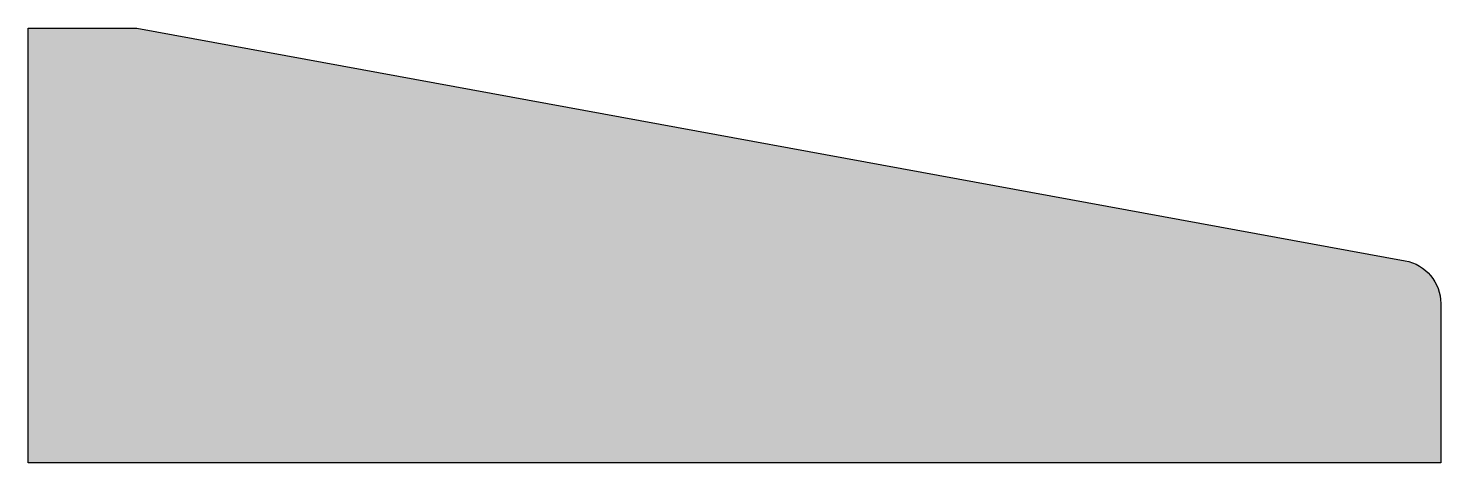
# Model space of a CAD drawing. Header units: metres. Extents: x 0 to 0.65, y -0.2 to 0.
import ezdxf

# ---------------------------------------------------------------- set-up
doc = ezdxf.new("R2010")
doc.units = ezdxf.units.M
doc.header["$LTSCALE"] = 0.2

msp = doc.modelspace()

# ---------------------------------------------------------------- hatches: boundary and pattern name
h = msp.add_hatch(color=8)
edge = h.paths.add_edge_path()
edge.add_line((0, 0), (0.04999999999995453, 0))
edge.add_line((0.04999999999995453, 0), (0.6336065573770497, -0.1069945355191209))
edge.add_arc((0.6300000000000029, -0.1266666666666651), 0.02000000000000278, -2.2737367544323206e-13, 79.61114218453872, ccw=False)
edge.add_line((0.6500000000000057, -0.1266666666666652), (0.6499999999999773, -0.2000000000000028))
edge.add_line((0.6499999999999773, -0.2000000000000028), (0, -0.2000000000000028))
edge.add_line((0, -0.2000000000000028), (0, 0))

# ---------------------------------------------------------------- linework, layer by layer
at = {"flags": 128}
msp.add_lwpolyline([(0, 0), (0.04999999999995453, 0), (0.6336065573770497, -0.1069945355191209, -0.3620499351813729), (0.6500000000000057, -0.1266666666666652), (0.6499999999999773, -0.2000000000000028), (0, -0.2000000000000028)], format="xyb", close=True, dxfattribs=at)

doc.saveas('drawing.dxf')
